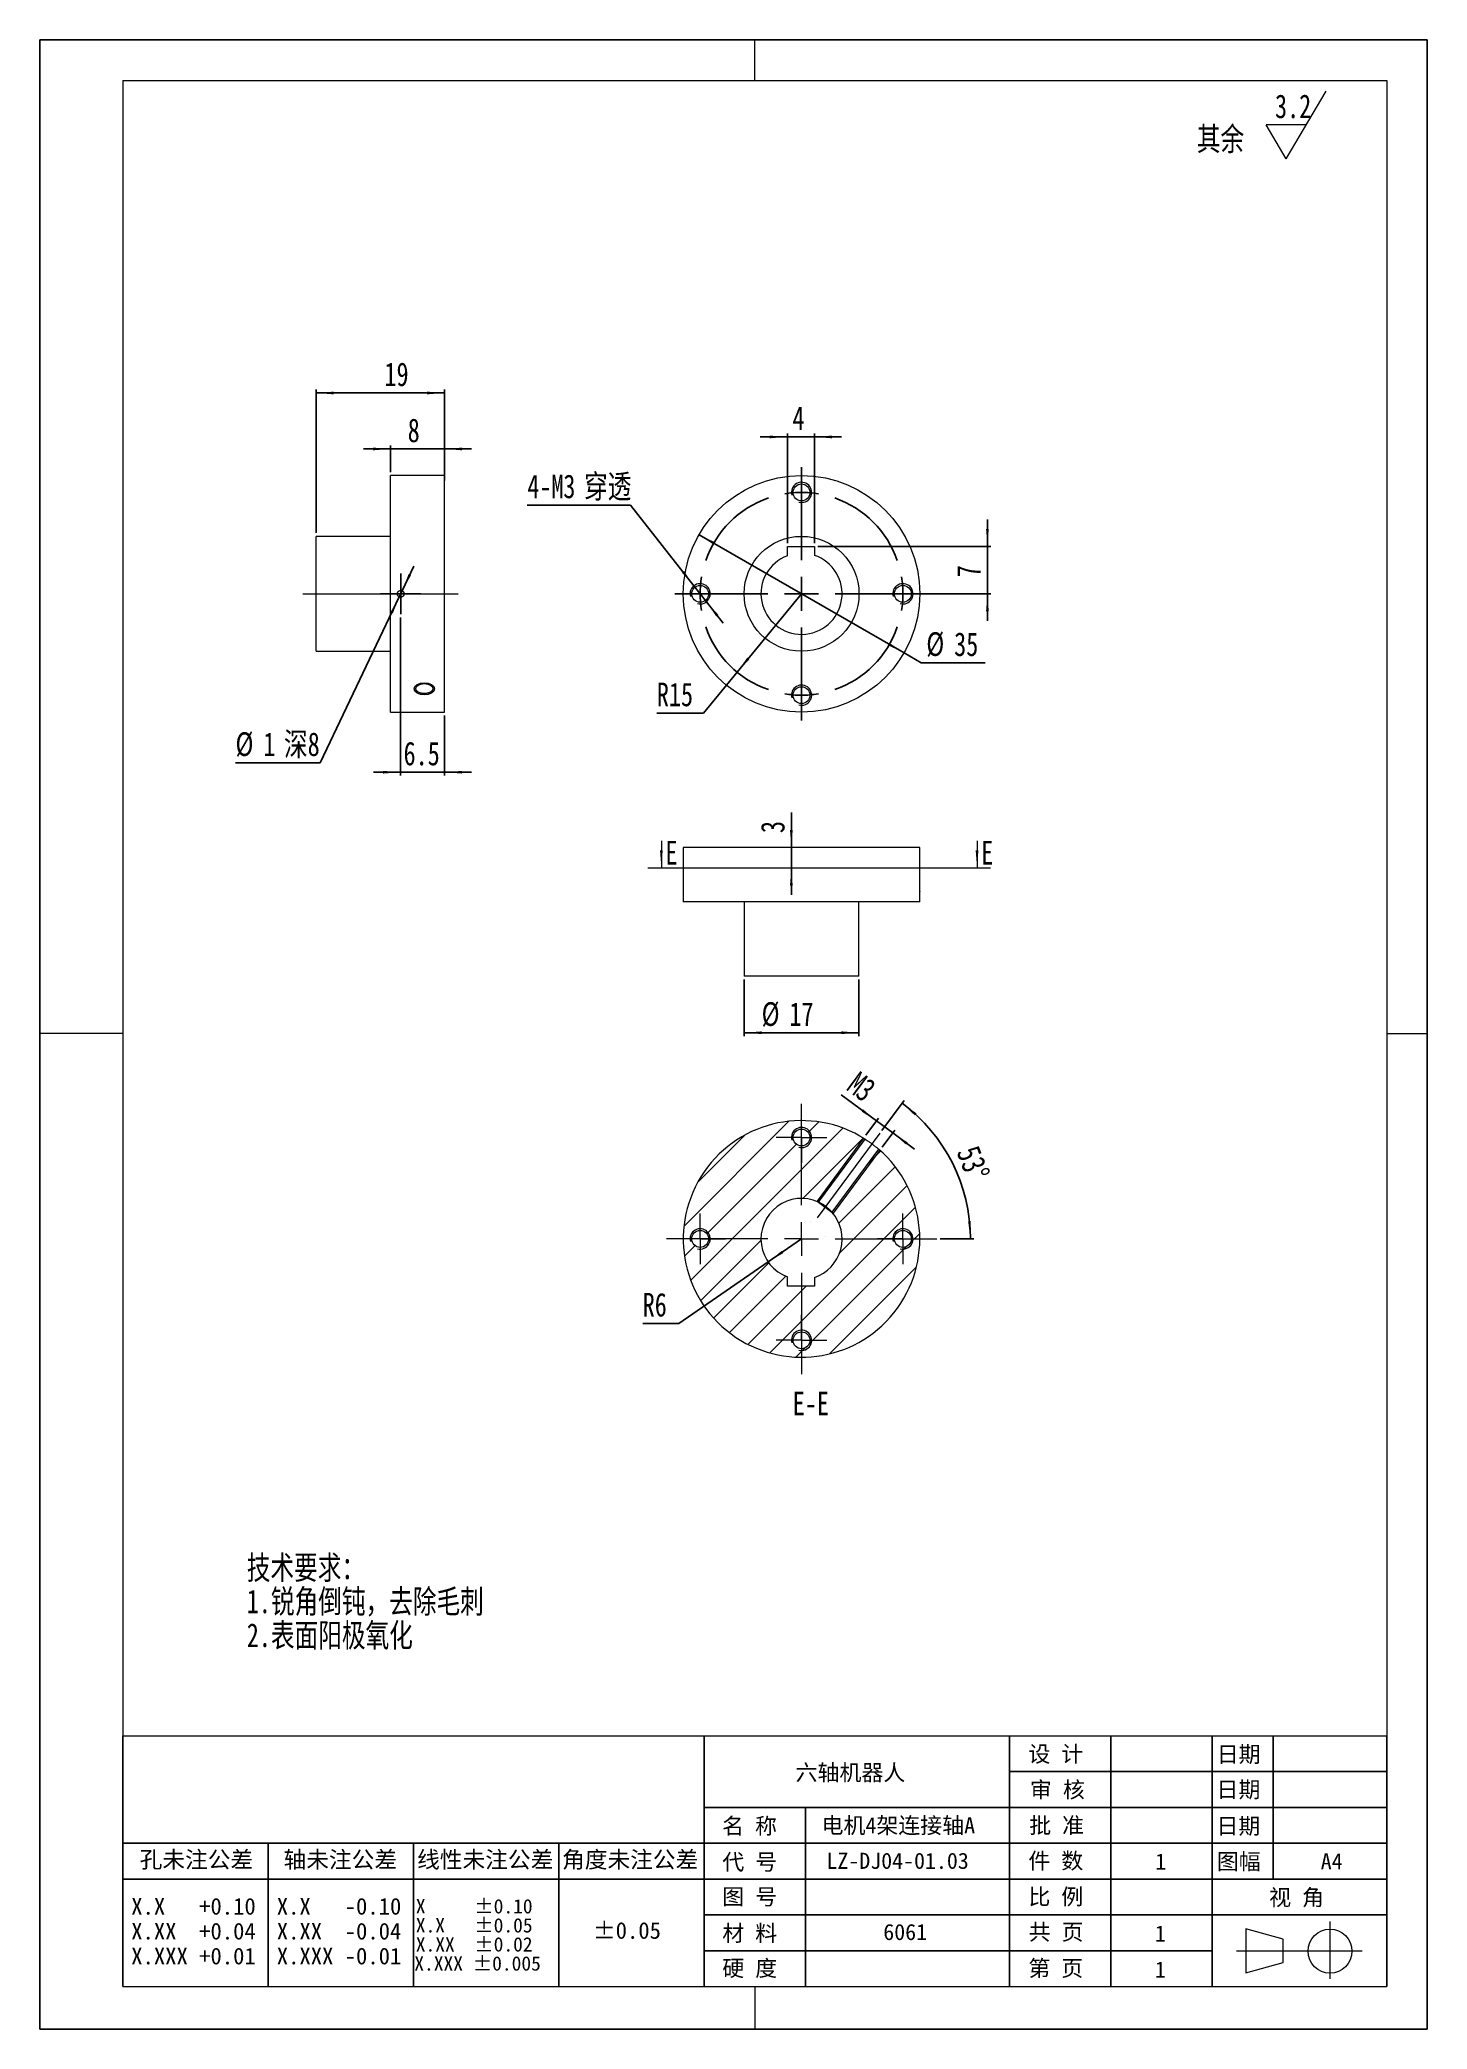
# Model space of a CAD drawing. Header units: millimetres. Extents: x 2 to 208, y 2 to 296.
import ezdxf

# ---------------------------------------------------------------- set-up
doc = ezdxf.new("R2010")
doc.units = ezdxf.units.MM
doc.linetypes.add('SLD-中心线', pattern=[34.29, 30.48, -1.27, 1.27, -1.27])
doc.linetypes.add('SLD-实线', pattern=[0])
for name, color, linetype in [('FORMAT', 7, 'SLD-实线'), ('图框', 7, 'SLD-实线'), ('标注层', 96, 'SLD-实线')]:
    doc.layers.add(name, color=color, linetype=linetype)
doc.layers.add('粗实线', color=7, linetype='SLD-实线', lineweight=15)
doc.styles.add('SLDTEXTSTYLE0', font='HYSWLONGFANGSONG.TTF', dxfattribs={"bigfont": 'bigfont'})
doc.styles.add('SLDTEXTSTYLE1', font='SIMSUN.TTC')
doc.styles.add('SLDTEXTSTYLE2', font='SIMSUN.TTC', dxfattribs={"bigfont": 'bigfont'})
doc.styles.add('SLDTEXTSTYLE3', font='HYSWLONGFANGSONG.TTF')
doc.dimstyles.new('SLDDIMSTYLE0', dxfattribs={"dimtxt": 3.5, "dimasz": 2.6, "dimexe": 0, "dimexo": 0.0625, "dimgap": 0.875, "dimtad": 0, "dimtih": 1, "dimtoh": 1, "dimdec": 3, "dimrnd": 1e-09, "dimzin": 12, "dimdsep": 46, "dimtxsty": 'SLDTEXTSTYLE3', "dimsah": 1, "dimcen": 0, "dimadec": 0, "dimazin": 3, "dimtfac": 1, "dimtdec": 3, "dimtmove": 0, "dimatfit": 3, "dimfxl": 0, "dimfrac": 2, "dimtolj": 1, "dimtzin": 12, "dimarcsym": 0})
doc.dimstyles.new('SLDDIMSTYLE1', dxfattribs={"dimtxt": 3.5, "dimasz": 2.6, "dimexe": 0, "dimexo": 0.0625, "dimgap": 0.875, "dimtad": 0, "dimtih": 1, "dimtoh": 1, "dimdec": 3, "dimrnd": 1e-09, "dimzin": 12, "dimdsep": 46, "dimtxsty": 'SLDTEXTSTYLE3', "dimsah": 1, "dimcen": 0, "dimadec": 0, "dimazin": 3, "dimtfac": 1, "dimtdec": 3, "dimtmove": 0, "dimatfit": 3, "dimfxl": 0, "dimfrac": 2, "dimtolj": 1, "dimtzin": 12, "dimarcsym": 0})
doc.dimstyles.new('SLDDIMSTYLE2', dxfattribs={"dimtxt": 3.5, "dimasz": 2.6, "dimexe": 0, "dimexo": 0.0625, "dimgap": 0.875, "dimtad": 1, "dimdec": 3, "dimrnd": 1e-09, "dimzin": 12, "dimdsep": 46, "dimtxsty": 'SLDTEXTSTYLE3', "dimsah": 1, "dimcen": 0.09, "dimadec": 0, "dimazin": 3, "dimtfac": 1, "dimtdec": 3, "dimtmove": 0, "dimatfit": 0, "dimfxl": 0, "dimfrac": 2, "dimtolj": 1, "dimtzin": 12, "dimarcsym": 0})
doc.dimstyles.new('SLDDIMSTYLE3', dxfattribs={"dimtxt": 3.5, "dimasz": 2.6, "dimexe": 0, "dimexo": 0.0625, "dimgap": 0.875, "dimtad": 0, "dimtih": 1, "dimtoh": 1, "dimdec": 3, "dimrnd": 1e-09, "dimzin": 12, "dimdsep": 46, "dimtxsty": 'SLDTEXTSTYLE3', "dimsah": 1, "dimcen": 0, "dimadec": 0, "dimazin": 3, "dimtfac": 1, "dimtdec": 3, "dimtofl": 0, "dimtmove": 0, "dimatfit": 3, "dimfxl": 0, "dimfrac": 2, "dimtolj": 1, "dimtzin": 12, "dimarcsym": 0})
doc.dimstyles.new('SLDDIMSTYLE4', dxfattribs={"dimtxt": 3.5, "dimasz": 2.6, "dimexe": 0, "dimexo": 0.0625, "dimgap": 0.875, "dimtad": 1, "dimdec": 3, "dimrnd": 1e-09, "dimzin": 12, "dimdsep": 46, "dimtxsty": 'SLDTEXTSTYLE3', "dimsah": 1, "dimcen": 0.09, "dimadec": 0, "dimazin": 3, "dimtfac": 1, "dimtdec": 3, "dimtofl": 0, "dimtmove": 0, "dimatfit": 3, "dimfxl": 0, "dimfrac": 2, "dimtolj": 1, "dimtzin": 12, "dimarcsym": 0})
doc.dimstyles.new('SLDDIMSTYLE5', dxfattribs={"dimtxt": 3.5, "dimasz": 2.6, "dimexe": 0, "dimexo": 0.0625, "dimgap": 0.875, "dimtad": 1, "dimdec": 4, "dimzin": 12, "dimdsep": 46, "dimtxsty": 'SLDTEXTSTYLE3', "dimsah": 1, "dimcen": 0.09, "dimadec": 0, "dimazin": 3, "dimtfac": 1, "dimtdec": 0, "dimtofl": 0, "dimtmove": 0, "dimatfit": 3, "dimfxl": 0, "dimfrac": 2, "dimtolj": 1, "dimtzin": 12, "dimarcsym": 0})

# ---------------------------------------------------------------- blocks, each defined once
blk = doc.blocks.new('SW_NOTE_0')
at = {"color": 0, "linetype": 'Continuous', "lineweight": 0, "char_height": 3.5, "attachment_point": 1, "style": 'SLDTEXTSTYLE0'}
for s, insert in [('\\M+18B5A术\\M+19776\\M+18B81\\M+18146', (0, 4.51)), ('1.锐\\M+18A70\\M+1937C钝\\M+18143\\M+18B8E\\M+18F9C\\M+196D1\\M+18E68', (0, -0.49)), ('2.\\M+1955C\\M+196CA阳极氧\\M+189BB', (0, -5.49))]:
    blk.add_mtext(s, dxfattribs=dict(at, insert=insert))
blk = doc.blocks.new('SW_NOTE_1')
at = {"layer": 'FORMAT', "color": 0, "char_height": 2.4625, "attachment_point": 2, "style": 'SLDTEXTSTYLE1'}
for s, insert in [('X.X   +0.10', (7.62, 2.87)), ('X.XX  +0.04', (7.62, -0.81)), ('X.XXX +0.01', (7.62, -4.49))]:
    blk.add_mtext(s, dxfattribs=dict(at, insert=insert))
blk = doc.blocks.new('SW_NOTE_2')
at = {"layer": 'FORMAT', "color": 0, "char_height": 2.4625, "attachment_point": 2, "style": 'SLDTEXTSTYLE1'}
for s, insert in [('X.X   -0.10', (7.62, 2.87)), ('X.XX  -0.04', (7.62, -0.81)), ('X.XXX -0.01', (7.62, -4.49))]:
    blk.add_mtext(s, dxfattribs=dict(at, insert=insert))
blk = doc.blocks.new('SW_NOTE_3')
at = {"layer": 'FORMAT', "color": 0, "char_height": 2.1167, "attachment_point": 2, "style": 'SLDTEXTSTYLE1'}
for s, insert in [('X     ±0.10', (7.18, 2.46)), ('X.X   ±0.05', (7.18, -0.36)), (' X.XXX ±0.005', (6.96, -6)), ('X.XX  ±0.02', (7.18, -3.18))]:
    blk.add_mtext(s, dxfattribs=dict(at, insert=insert))
blk = doc.blocks.new('SW_SFSYMBOL_0')
at = {"color": 0, "linetype": 'SLD-实线', "lineweight": 0}
for p, q in [((1.65, -5), (7.55, 5)), ((1.65, -5), (-1.3, 0)), ((4.6, 0), (-1.3, 0))]:
    blk.add_line(p, q, dxfattribs=at)
at = {"color": 0, "linetype": 'Continuous', "lineweight": 0, "insert": (0, 4.51), "char_height": 3.5, "attachment_point": 1, "style": 'SLDTEXTSTYLE3'}
blk.add_mtext('3.2', dxfattribs=at)
blk = doc.blocks.new('_D')
at = {"layer": '标注层'}
for p, q in [((100.06, 222.58), (130.38, 205.1)), ((130.38, 205.1), (132.93, 203.63)), ((132.93, 203.63), (142.4, 203.63))]:
    blk.add_line(p, q, dxfattribs=at)
for points in [[(100.06, 222.58), (102.21, 221.11), (102.41, 221.46)], [(130.38, 205.1), (128.23, 206.57), (128.03, 206.23)]]:
    blk.add_solid(points, dxfattribs=at)
at = {"layer": '标注层', "char_height": 3.5, "attachment_point": 1, "style": 'SLDTEXTSTYLE3'}
for s, insert in [('%%c', (133.68, 208.16, -9.4)), ('35', (137.8, 208.14, -9.4))]:
    blk.add_mtext(s, dxfattribs=dict(at, insert=insert))
blk = doc.blocks.new('_D_1')
at = {"layer": '标注层'}
for p, q in [((89.9, 226.98), (74.64, 226.98)), ((99.29, 215.02), (89.9, 226.98)), ((101.14, 212.66), (99.29, 215.02)), ((101.14, 212.66), (103.61, 209.52))]:
    blk.add_line(p, q, dxfattribs=at)
for points in [[(99.29, 215.02), (97.84, 217.19), (97.53, 216.95)], [(101.14, 212.66), (102.59, 210.49), (102.91, 210.74)]]:
    blk.add_solid(points, dxfattribs=at)
at = {"layer": '标注层', "char_height": 3.5, "attachment_point": 1}
for s, insert, style in [('4-M', (74.64, 231.49, -9.4), 'SLDTEXTSTYLE3'), ('3', (79.97, 231.49, -9.4), 'SLDTEXTSTYLE3'), ('\\M+190FA\\M+193A7', (83.03, 231.49, -9.4), 'SLDTEXTSTYLE0')]:
    blk.add_mtext(s, dxfattribs=dict(at, insert=insert, style=style))
blk = doc.blocks.new('_D_2')
at = {"layer": '标注层'}
for p, q in [((113.12, 237.05), (109.12, 237.05)), ((113.12, 221.34), (113.12, 237.55)), ((113.12, 237.05), (117.12, 237.05)), ((117.12, 221.34), (117.12, 237.55)), ((117.12, 237.05), (121.12, 237.05))]:
    blk.add_line(p, q, dxfattribs=at)
for points in [[(113.12, 237.05), (110.52, 237.25), (110.52, 236.85)], [(117.12, 237.05), (119.72, 236.85), (119.72, 237.25)]]:
    blk.add_solid(points, dxfattribs=at)
at = {"layer": '标注层', "insert": (113.87, 241.56, -9.4), "char_height": 3.5, "attachment_point": 1, "style": 'SLDTEXTSTYLE3'}
blk.add_mtext('4', dxfattribs=at)
blk = doc.blocks.new('_D_3')
at = {"layer": '标注层'}
for p, q in [((142.72, 220.84), (142.72, 224.84)), ((117.62, 220.84), (143.22, 220.84)), ((142.72, 220.84), (142.72, 213.84)), ((133.22, 213.84), (143.22, 213.84)), ((142.72, 213.84), (142.72, 209.84))]:
    blk.add_line(p, q, dxfattribs=at)
for points in [[(142.72, 220.84), (142.92, 223.44), (142.52, 223.44)], [(142.72, 213.84), (142.52, 211.24), (142.92, 211.24)]]:
    blk.add_solid(points, dxfattribs=at)
at = {"layer": '标注层', "insert": (138.21, 216.29, -9.4), "char_height": 3.5, "attachment_point": 1, "rotation": 90, "style": 'SLDTEXTSTYLE3'}
blk.add_mtext('7', dxfattribs=at)
blk = doc.blocks.new('_D_4')
at = {"layer": '标注层'}
for p, q in [((115.22, 213.84), (105.68, 202.26)), ((105.68, 202.26), (100.69, 196.2)), ((100.69, 196.2), (93.81, 196.2))]:
    blk.add_line(p, q, dxfattribs=at)
blk.add_solid([(105.68, 202.26), (107.49, 204.14), (107.18, 204.4)], dxfattribs=at)
at = {"layer": '标注层', "insert": (93.81, 200.71, -9.4), "char_height": 3.5, "attachment_point": 1, "style": 'SLDTEXTSTYLE3'}
blk.add_mtext('R15', dxfattribs=at)
blk = doc.blocks.new('SW_CENTERMARKSYMBOL_0')
at = {"layer": '标注层', "color": 0}
for p, q in [((0, 32.5), (0, 33.75)), ((0, 20), (0, 32.5)), ((0, 30), (0, 32.5)), ((0, 30), (0, 27.5)), ((0, 27.5), (0, 26.25)), ((-17.5, 15), (-18.75, 15)), ((-5, 15), (-17.5, 15)), ((-15, 15), (-17.5, 15)), ((-15, 15), (-12.5, 15)), ((-12.5, 15), (-11.25, 15)), ((0, 15), (-2.5, 15)), ((0, 15), (0, 17.5)), ((0, 15), (0, 12.5)), ((0, 15), (2.5, 15)), ((5, 15), (17.5, 15)), ((12.5, 15), (11.25, 15)), ((15, 15), (12.5, 15)), ((15, 15), (17.5, 15)), ((17.5, 15), (18.75, 15)), ((0, 10), (0, -2.5)), ((0, 2.5), (0, 3.75)), ((0, 0), (0, 2.5)), ((0, 0), (0, -2.5)), ((0, -2.5), (0, -3.75))]:
    blk.add_line(p, q, dxfattribs=at)
for start, end in [(90, 99.5493), (80.4507, 90), (109.0986, 160.9014), (19.0986, 70.9014), (170.4507, 180), (180, 189.5493), (0, 9.5493), (350.4507, 0), (199.0986, 250.9014), (289.0986, 340.9014), (260.4507, 270), (270, 279.5493)]:
    blk.add_arc((0, 15), 15, start, end, dxfattribs=at)
blk = doc.blocks.new('_D_5')
at = {"layer": '标注层'}
for p, q in [((113.71, 176.29), (113.71, 181.51)), ((113.71, 173.29), (113.71, 176.29)), ((113.71, 173.29), (113.71, 169.29))]:
    blk.add_line(p, q, dxfattribs=at)
for points in [[(113.71, 176.29), (113.91, 178.89), (113.51, 178.89)], [(113.71, 173.29), (113.51, 170.69), (113.91, 170.69)]]:
    blk.add_solid(points, dxfattribs=at)
at = {"layer": '标注层', "insert": (109.2, 178.45, 0.1), "char_height": 3.5, "attachment_point": 1, "rotation": 90, "style": 'SLDTEXTSTYLE3'}
blk.add_mtext('3', dxfattribs=at)
blk = doc.blocks.new('_D_6')
at = {"layer": '标注层'}
for p, q in [((106.72, 156.79), (106.72, 148.41)), ((123.72, 156.79), (123.72, 148.41)), ((123.72, 148.91), (106.72, 148.91))]:
    blk.add_line(p, q, dxfattribs=at)
for points in [[(106.72, 148.91), (109.32, 148.71), (109.32, 149.11)], [(123.72, 148.91), (121.12, 149.11), (121.12, 148.71)]]:
    blk.add_solid(points, dxfattribs=at)
at = {"layer": '标注层', "char_height": 3.5, "attachment_point": 1, "style": 'SLDTEXTSTYLE3'}
for s, insert in [('%%c', (109.31, 153.43, 0.1)), ('17', (113.42, 153.42, 0.1))]:
    blk.add_mtext(s, dxfattribs=dict(at, insert=insert))
blk = doc.blocks.new('_D_7')
at = {"layer": '标注层'}
for p, q in [((55.9, 210.34), (55.9, 186.95)), ((62.4, 195.84), (62.4, 186.95)), ((55.9, 187.45), (51.9, 187.45)), ((55.9, 187.45), (62.4, 187.45)), ((62.4, 187.45), (66.4, 187.45))]:
    blk.add_line(p, q, dxfattribs=at)
for points in [[(55.9, 187.45), (53.3, 187.65), (53.3, 187.25)], [(62.4, 187.45), (65, 187.25), (65, 187.65)]]:
    blk.add_solid(points, dxfattribs=at)
at = {"layer": '标注层', "insert": (56.33, 191.97, 0.1), "char_height": 3.5, "attachment_point": 1, "style": 'SLDTEXTSTYLE3'}
blk.add_mtext('6.5', dxfattribs=at)
blk = doc.blocks.new('_D_8')
at = {"layer": '标注层'}
for p, q in [((43.4, 222.84), (43.4, 244.05)), ((43.4, 243.55), (62.4, 243.55)), ((62.4, 231.84), (62.4, 244.05))]:
    blk.add_line(p, q, dxfattribs=at)
for points in [[(43.4, 243.55), (46, 243.35), (46, 243.75)], [(62.4, 243.55), (59.8, 243.75), (59.8, 243.35)]]:
    blk.add_solid(points, dxfattribs=at)
at = {"layer": '标注层', "insert": (53.5, 248.07, 0.1), "char_height": 3.5, "attachment_point": 1, "style": 'SLDTEXTSTYLE3'}
blk.add_mtext('19', dxfattribs=at)
blk = doc.blocks.new('_D_9')
at = {"layer": '标注层'}
for p, q in [((56.12, 214.29), (57.84, 217.91)), ((55.69, 213.39), (43.99, 188.84)), ((56.12, 214.29), (55.69, 213.39)), ((43.99, 188.84), (31.46, 188.84))]:
    blk.add_line(p, q, dxfattribs=at)
for points in [[(56.12, 214.29), (57.42, 216.56), (57.06, 216.73)], [(55.69, 213.39), (54.39, 211.13), (54.75, 210.96)]]:
    blk.add_solid(points, dxfattribs=at)
at = {"layer": '标注层', "char_height": 3.5, "attachment_point": 1}
for s, insert, style in [('%%c', (31.46, 193.36, 0.1), 'SLDTEXTSTYLE3'), ('1', (35.57, 193.35, 0.1), 'SLDTEXTSTYLE3'), ('\\M+1905B8', (38.64, 193.35, 0.1), 'SLDTEXTSTYLE0')]:
    blk.add_mtext(s, dxfattribs=dict(at, insert=insert, style=style))
blk = doc.blocks.new('_D_10')
at = {"layer": '标注层'}
for p, q in [((54.4, 231.84), (54.4, 235.77)), ((62.4, 230.59), (62.4, 235.77)), ((54.4, 235.27), (50.4, 235.27)), ((54.4, 235.27), (62.4, 235.27)), ((62.4, 235.27), (66.4, 235.27))]:
    blk.add_line(p, q, dxfattribs=at)
for points in [[(54.4, 235.27), (51.8, 235.47), (51.8, 235.07)], [(62.4, 235.27), (65, 235.07), (65, 235.47)]]:
    blk.add_solid(points, dxfattribs=at)
at = {"layer": '标注层', "insert": (56.94, 239.78, 0.1), "char_height": 3.5, "attachment_point": 1, "style": 'SLDTEXTSTYLE3'}
blk.add_mtext('8', dxfattribs=at)
blk = doc.blocks.new('SW_CENTERMARKSYMBOL_1')
at = {"layer": '标注层', "color": 0}
for p, q in [((0, 2.5), (0, 3)), ((-2.5, 0), (-3, 0)), ((0, 0), (-2.5, 0)), ((0, 0), (0, 2.5)), ((0, 0), (0, -2.5)), ((0, 0), (2.5, 0)), ((2.5, 0), (3, 0)), ((0, -2.5), (0, -3))]:
    blk.add_line(p, q, dxfattribs=at)
blk = doc.blocks.new('_D_11')
at = {"layer": '标注层'}
for p, q in [((127.11, 134.43), (130.41, 138.88)), ((135.72, 118.41), (140.71, 118.41))]:
    blk.add_line(p, q, dxfattribs=at)
blk.add_arc((115.22, 118.41), 24.99, 0, 53.4234, dxfattribs=at)
for points in [[(130.11, 138.48), (131.99, 136.67), (132.24, 136.98)], [(140.21, 118.41), (140.27, 121.02), (139.87, 121)]]:
    blk.add_solid(points, dxfattribs=at)
at = {"layer": '标注层', "insert": (141.4, 132.53, 11.06), "char_height": 3.5, "attachment_point": 1, "rotation": 290.9432, "style": 'SLDTEXTSTYLE3'}
blk.add_mtext('53°', dxfattribs=at)
blk = doc.blocks.new('_D_12')
at = {"layer": '标注层'}
for p, q in [((126.3, 135.87), (121.09, 139.74)), ((124.74, 133.76), (126.6, 136.27)), ((128.71, 134.08), (126.3, 135.87)), ((127.15, 131.97), (129.01, 134.48)), ((128.71, 134.08), (131.92, 131.69))]:
    blk.add_line(p, q, dxfattribs=at)
for points in [[(126.3, 135.87), (124.33, 137.58), (124.1, 137.25)], [(128.71, 134.08), (130.68, 132.37), (130.92, 132.69)]]:
    blk.add_solid(points, dxfattribs=at)
at = {"layer": '标注层', "char_height": 3.5, "attachment_point": 1, "rotation": 323.4234, "style": 'SLDTEXTSTYLE3'}
for s, insert in [('M', (123.77, 143.36, 11.06)), ('3', (125.09, 142.39, 11.06))]:
    blk.add_mtext(s, dxfattribs=dict(at, insert=insert))
blk = doc.blocks.new('_D_13')
at = {"layer": '标注层'}
for p, q in [((115.22, 118.41), (110.27, 115.01)), ((110.27, 115.01), (97.05, 105.92)), ((97.05, 105.92), (91.71, 105.92))]:
    blk.add_line(p, q, dxfattribs=at)
blk.add_solid([(110.27, 115.01), (112.53, 116.32), (112.3, 116.65)], dxfattribs=at)
at = {"layer": '标注层', "insert": (91.71, 110.43, 11.06), "char_height": 3.5, "attachment_point": 1, "style": 'SLDTEXTSTYLE3'}
blk.add_mtext('R6', dxfattribs=at)
blk = doc.blocks.new('SW_CENTERMARKSYMBOL_2')
at = {"color": 0, "linetype": 'SLD-实线', "lineweight": 0}
for p, q in [((0, 5), (0, 20)), ((-5, 0), (-20, 0)), ((0, 0), (-2.5, 0)), ((0, 0), (0, 2.5)), ((0, 0), (0, -2.5)), ((0, 0), (2.5, 0)), ((5, 0), (20, 0)), ((0, -5), (0, -20))]:
    blk.add_line(p, q, dxfattribs=at)
blk = doc.blocks.new('SW_CENTERMARKSYMBOL_3')
at = {"color": 0, "linetype": 'SLD-实线', "lineweight": 0}
for p, q in [((0, 2.5), (0, 3.75)), ((-2.5, 0), (-3.75, 0)), ((0, 0), (-2.5, 0)), ((0, 0), (0, 2.5)), ((0, 0), (0, -2.5)), ((0, 0), (2.5, 0)), ((2.5, 0), (3.75, 0)), ((0, -2.5), (0, -3.75))]:
    blk.add_line(p, q, dxfattribs=at)
blk = doc.blocks.new('SW_CENTERMARKSYMBOL_4')
at = {"color": 0, "linetype": 'SLD-实线', "lineweight": 0}
for p, q in [((0, 2.5), (0, 3.75)), ((-2.5, 0), (-3.75, 0)), ((0, 0), (-2.5, 0)), ((0, 0), (0, 2.5)), ((0, 0), (0, -2.5)), ((0, 0), (2.5, 0)), ((2.5, 0), (3.75, 0)), ((0, -2.5), (0, -3.75))]:
    blk.add_line(p, q, dxfattribs=at)
blk = doc.blocks.new('SW_CENTERMARKSYMBOL_5')
at = {"color": 0, "linetype": 'SLD-实线', "lineweight": 0}
for p, q in [((0, 2.5), (0, 3.75)), ((-2.5, 0), (-3.75, 0)), ((0, 0), (-2.5, 0)), ((0, 0), (0, 2.5)), ((0, 0), (0, -2.5)), ((0, 0), (2.5, 0)), ((2.5, 0), (3.75, 0)), ((0, -2.5), (0, -3.75))]:
    blk.add_line(p, q, dxfattribs=at)
blk = doc.blocks.new('SW_CENTERMARKSYMBOL_6')
at = {"color": 0, "linetype": 'SLD-实线', "lineweight": 0}
for p, q in [((0, 2.5), (0, 3.75)), ((-2.5, 0), (-3.75, 0)), ((0, 0), (-2.5, 0)), ((0, 0), (0, 2.5)), ((0, 0), (0, -2.5)), ((0, 0), (2.5, 0)), ((2.5, 0), (3.75, 0)), ((0, -2.5), (0, -3.75))]:
    blk.add_line(p, q, dxfattribs=at)

msp = doc.modelspace()

# ---------------------------------------------------------------- hatches: boundary and pattern name
at = {"linetype": 'SLD-实线', "lineweight": 0}
h = msp.add_hatch(dxfattribs=at)
h.set_pattern_fill('ANSI31', style=0)
edge = h.paths.add_edge_path(flags=0)
edge.add_arc((115.21732, 118.40917), 6, -71.5195589, 41.3986735, ccw=False)
edge.add_line((117.11921, 112.71858), (117.11921, 111.40917))
edge.add_line((117.11921, 111.40917), (113.11921, 111.40917))
edge.add_line((113.11921, 111.40917), (113.11921, 112.78797))
edge.add_arc((115.21732, 118.40917), 6, 65.4480718, 249.5319043, ccw=False)
edge.add_line((117.71043, 123.86668), (124.61506, 133.17171))
edge.add_arc((115.21732, 118.40917), 17.5, 57.5194164, 409.3273289)
edge.add_line((126.62271, 131.68197), (119.71808, 122.37694))
edge = h.paths.add_edge_path(flags=0)
edge.add_arc((115.21732, 133.40917), 1.25, 0, 360)
edge = h.paths.add_edge_path(flags=0)
edge.add_arc((115.21732, 103.40917), 1.25, 0, 360)
edge = h.paths.add_edge_path(flags=0)
edge.add_arc((130.21732, 118.40917), 1.25, 0, 360)
edge = h.paths.add_edge_path(flags=0)
edge.add_arc((100.21732, 118.40917), 1.25, 0, 360)

# ---------------------------------------------------------------- linework, layer by layer
at = {"color": 7, "linetype": 'SLD-实线', "lineweight": 15}
for p, q in [((62.40414, 231.34342), (54.40414, 231.34342)), ((54.40414, 196.34342), (54.40414, 231.34342)), ((62.40414, 196.34342), (62.40414, 231.34342)), ((54.40414, 222.34342), (43.40414, 222.34342)), ((43.40414, 205.34341), (43.40414, 222.34342)), ((113.11921, 219.46462), (113.11921, 220.84342)), ((113.11921, 220.84342), (117.11921, 220.84342)), ((117.11921, 220.84342), (117.11921, 219.53401)), ((132.71732, 214.34342), (132.71018, 214.34342)), ((132.71018, 213.34342), (132.71732, 213.34342)), ((43.40414, 205.34341), (54.40414, 205.34341)), ((54.40414, 196.34342), (62.40414, 196.34342)), ((97.71732, 176.29072), (97.71732, 168.29072)), ((132.71732, 176.29072), (97.71732, 176.29072)), ((132.71732, 170.28912), (132.71732, 176.29072)), ((132.71732, 168.29072), (97.71732, 168.29072)), ((106.71732, 168.29072), (106.71732, 157.29072)), ((123.71732, 157.29072), (123.71732, 168.29072)), ((132.71024, 169.8172), (132.71021, 169.76959)), ((132.71732, 168.29072), (132.71732, 169.29113)), ((123.71732, 157.29072), (106.71732, 157.29072)), ((117.71043, 123.86668), (124.61506, 133.17171)), ((126.62271, 131.68197), (119.71808, 122.37694)), ((132.71732, 118.90917), (132.71018, 118.90917)), ((132.71018, 117.90917), (132.71732, 117.90917)), ((113.11921, 111.40917), (113.11921, 112.78797)), ((117.11921, 112.71858), (117.11921, 111.40917)), ((117.11921, 111.40917), (113.11921, 111.40917))]:
    msp.add_line(p, q, dxfattribs=at)
at = {"color": 7, "linetype": 'SLD-实线', "lineweight": 0}
for p, q in [((94.47487, 177.29072), (94.47487, 173.29072)), ((141.18597, 177.29072), (141.18597, 173.29072)), ((92.47487, 173.29072), (143.18597, 173.29072)), ((124.40256, 133.30486), (117.50966, 124.01566)), ((126.81174, 131.51717), (119.91884, 122.22797)), ((117.50966, 124.01566), (119.91884, 122.22797))]:
    msp.add_line(p, q, dxfattribs=at)
at = {"color": 7, "linetype": 'SLD-中心线', "lineweight": 0}
for p, q in [((126.81068, 134.03296), (117.52246, 121.51569)), ((193.4139, 17.45643), (193.4139, 8.97129)), ((179.5871, 13.1), (187.83671, 13.1)), ((187.83671, 13.1), (198.16938, 13.1))]:
    msp.add_line(p, q, dxfattribs=at)
at = {"color": 7, "linetype": 'SLD-实线', "lineweight": 0, "flags": 128}
msp.add_lwpolyline([(60.90414, 199.78985), (60.78996, 199.44779), (60.4648, 199.15781), (59.97817, 198.96405), (59.40414, 198.89601), (58.83012, 198.96405), (58.34348, 199.15781), (58.01832, 199.44779), (57.90414, 199.78985), (58.01832, 200.13191), (58.34348, 200.4219), (58.83012, 200.61566), (59.40414, 200.6837), (59.97817, 200.61566), (60.4648, 200.4219), (60.78996, 200.13191), (60.90414, 199.78985)], dxfattribs=at)
at = {"color": 7, "linetype": 'SLD-实线', "lineweight": 15}
for centre, radius in [((115.21732, 213.84342), 17.5), ((115.21732, 228.84342), 1.25), ((115.21732, 213.84342), 8.5), ((100.21732, 213.84342), 1.25), ((130.21732, 213.84342), 1.25), ((115.21732, 198.84342), 1.25), ((115.21732, 133.40917), 1.25), ((100.21732, 118.40917), 1.25), ((130.21732, 118.40917), 1.25), ((115.21732, 103.40917), 1.25)]:
    msp.add_circle(centre, radius, dxfattribs=at)
at = {"color": 7, "linetype": 'SLD-实线', "lineweight": 0}
for centre in [(115.21732, 228.84342), (100.21732, 213.84342), (130.21732, 213.84342), (115.21732, 198.84342), (115.21732, 133.40917), (100.21732, 118.40917), (130.21732, 118.40917), (115.21732, 103.40917)]:
    msp.add_arc(centre, 1.5, 255, 195, dxfattribs=at)
at = {"color": 7, "linetype": 'SLD-实线', "lineweight": 15}
for centre, radius, start, end in [((115.21732, 213.84342), 6, 110.4680957, 71.5195589), ((115.21732, 118.40917), 17.5, 57.5194164, 49.3273289), ((115.21732, 118.40917), 6, 65.4480718, 249.5319043), ((115.21732, 118.40917), 6, 288.4804411, 41.3986735)]:
    msp.add_arc(centre, radius, start, end, dxfattribs=at)
for points, knots in [([(55.772, 214.34342), (56.03628, 214.34342), (56.16548, 214.2892), (56.34997, 214.10468), (56.40407, 213.97412), (56.40421, 213.71324), (56.35117, 213.58343), (56.16458, 213.39665), (56.03484, 213.34346), (55.7738, 213.34337), (55.64322, 213.39741), (55.45864, 213.58163), (55.40427, 213.71101), (55.40401, 213.9748), (55.45806, 214.1043), (55.64255, 214.28908), (55.772, 214.34342), (56.03628, 214.34342)], [-0.125, -0.125, 0, 0, 0.125, 0.125, 0.25, 0.25, 0.375, 0.375, 0.5, 0.5, 0.625, 0.625, 0.75, 0.75, 0.875, 0.875, 1, 1, 1.125, 1.125]), ([(59.23892, 200.57062), (59.56936, 200.57062), (59.73148, 200.54929), (60.03421, 200.46784), (60.17284, 200.40782), (60.40338, 200.26106), (60.4965, 200.17329), (60.6212, 199.98744), (60.65405, 199.88745), (60.65423, 199.69306), (60.62187, 199.59733), (60.49668, 199.42357), (60.40507, 199.34615), (60.17181, 199.21649), (60.03428, 199.16647), (59.80715, 199.11536), (59.72923, 199.10258), (59.56904, 199.08531), (59.48618, 199.0809), (59.24142, 199.08085), (59.07693, 199.09839), (58.77599, 199.16594), (58.63647, 199.21669), (58.40576, 199.34454), (58.31271, 199.42249), (58.18704, 199.59601), (58.1543, 199.6908), (58.15398, 199.88744), (58.18633, 199.98607), (58.28032, 200.12652), (58.31867, 200.1713), (58.40921, 200.25658), (58.46194, 200.29732), (58.6348, 200.40751), (58.77409, 200.46775), (59.07478, 200.54885), (59.23892, 200.57062), (59.56936, 200.57062)], [-0.0625, -0.0625, 0, 0, 0.0625, 0.0625, 0.125, 0.125, 0.1875, 0.1875, 0.25, 0.25, 0.3125, 0.3125, 0.375, 0.375, 0.4375, 0.4375, 0.46875, 0.46875, 0.5, 0.5, 0.5625, 0.5625, 0.625, 0.625, 0.6875, 0.6875, 0.75, 0.75, 0.8125, 0.8125, 0.84375, 0.84375, 0.875, 0.875, 0.9375, 0.9375, 1, 1, 1.0625, 1.0625]), ([(132.71018, 169.79072), (132.71021, 169.81842), (132.71029, 169.87463), (132.71091, 169.95621), (132.71181, 170.03382), (132.71294, 170.10385), (132.71416, 170.16562), (132.71533, 170.21618), (132.71634, 170.25534), (132.71701, 170.28), (132.71734, 170.29137), (132.71729, 170.28957), (132.71727, 170.28912)], [0, 0, 0, 0, 0.105818524, 0.214707161, 0.32052555, 0.429411082, 0.53525663, 0.644170347, 0.7500326, 0.858966374, 0.96479895, 1, 1, 1, 1]), ([(132.71731, 169.29113), (132.71731, 169.29099), (132.71738, 169.28865), (132.71713, 169.29729), (132.71656, 169.31781), (132.71562, 169.35362), (132.71449, 169.40103), (132.71326, 169.46009), (132.7121, 169.52795), (132.71112, 169.60393), (132.71052, 169.67475), (132.71023, 169.73776), (132.71019, 169.773), (132.71018, 169.79072)], [0, 0, 0, 0, 0.006475384, 0.112275292, 0.221143374, 0.326944353, 0.435811724, 0.541649906, 0.650556361, 0.756409826, 0.865334544, 0.932289914, 1, 1, 1, 1]), ([(124.61506, 133.17171), (124.61506, 133.17171), (124.64282, 133.15414), (124.74773, 133.08655), (124.82594, 133.03578), (125.01784, 132.90791), (125.13266, 132.82995), (125.38042, 132.65643), (125.51221, 132.56164), (125.77722, 132.36503), (125.90611, 132.2664), (126.08494, 132.12598), (126.14115, 132.08121), (126.24702, 131.99594), (126.29695, 131.95521), (126.43074, 131.84504), (126.50209, 131.78482), (126.5975, 131.70374), (126.62271, 131.68197), (126.62271, 131.68197)], [0, 0, 0, 0, 0.125, 0.125, 0.25, 0.25, 0.375, 0.375, 0.5, 0.5, 0.625, 0.625, 0.6875, 0.6875, 0.75, 0.75, 0.875, 0.875, 1, 1, 1, 1]), ([(119.71808, 122.37694), (119.71808, 122.37694), (119.69606, 122.40229), (119.60983, 122.49696), (119.54552, 122.56613), (119.38122, 122.73068), (119.27968, 122.82731), (119.05258, 123.02584), (118.92444, 123.12977), (118.72743, 123.27599), (118.65967, 123.32412), (118.52687, 123.4145), (118.46135, 123.45715), (118.26784, 123.57807), (118.14732, 123.64643), (117.94022, 123.75703), (117.85627, 123.79806), (117.741, 123.85299), (117.71043, 123.86668), (117.71043, 123.86668)], [0, 0, 0, 0, 0.125, 0.125, 0.25, 0.25, 0.375, 0.375, 0.5, 0.5, 0.5625, 0.5625, 0.625, 0.625, 0.75, 0.75, 0.875, 0.875, 1, 1, 1, 1])]:
    msp.add_open_spline(points, degree=3, knots=knots, dxfattribs=at)
at = {"color": 7, "linetype": 'SLD-实线', "lineweight": 0}
for points in [[(94.47487, 173.29072), (94.67487, 175.89072), (94.27487, 175.89072)], [(141.18597, 173.29072), (141.38597, 175.89072), (140.98597, 175.89072)]]:
    msp.add_solid(points, dxfattribs=at)
at = {"layer": 'FORMAT'}
for p, q in [((14.8, 44.9), (14.8, 7.8)), ((100.8, 44.9), (100.8, 7.8)), ((146, 44.9), (146, 7.8)), ((161, 44.9), (161, 7.8)), ((176, 44.9), (176, 7.8)), ((185, 44.9), (185, 23.7)), ((201.8, 44.9), (201.8, 7.8)), ((201.8, 39.6), (146, 39.6)), ((201.8, 34.3), (100.8, 34.3)), ((115.8, 34.3), (115.8, 7.8)), ((14.8, 29), (201.8, 29)), ((36.3, 29), (36.3, 7.8)), ((57.8, 29), (57.8, 7.8)), ((79.3, 29), (79.3, 7.8)), ((14.8, 23.7), (201.8, 23.7)), ((100.8, 18.4), (201.8, 18.4)), ((176, 13.1), (100.8, 13.1))]:
    msp.add_line(p, q, dxfattribs=at)
at = {"layer": '图框'}
for p, q in [((2.5, 295.8), (207.8, 295.8)), ((2.5, 295.8), (2.5, 1.5)), ((207.8, 295.8), (207.8, 1.5)), ((2.5, 1.5), (207.8, 1.5))]:
    msp.add_line(p, q, dxfattribs=at)
at = {"layer": '标注层', "linetype": 'SLD-中心线', "lineweight": 0}
msp.add_line((41.40414, 213.84342), (64.40414, 213.84342), dxfattribs=at)
at = {"layer": '粗实线'}
for p, q in [((108.3, 289.8), (108.3, 295.8)), ((14.8, 289.8), (201.8, 289.8)), ((14.8, 289.8), (14.8, 7.8)), ((201.8, 289.8), (201.8, 7.8)), ((14.8, 148.8), (2.5, 148.8)), ((201.8, 148.8), (207.8, 148.8)), ((14.8, 44.9), (201.8, 44.9)), ((180.9814, 16.35), (180.9814, 9.85)), ((186.5005, 14.83951), (180.9814, 16.35)), ((186.5005, 11.36049), (186.5005, 14.83951)), ((180.9814, 9.85), (186.5005, 11.36049)), ((14.8, 7.8), (201.8, 7.8)), ((14.8, 7.8), (201.8, 7.8)), ((108.3, 7.8), (108.3, 1.5))]:
    msp.add_line(p, q, dxfattribs=at)
msp.add_circle((193.4139, 13.04527), 3.25, dxfattribs=at)

# ---------------------------------------------------------------- block references
at = {"color": 7, "linetype": 'Continuous', "lineweight": 0}
for name, p in [('SW_SFSYMBOL_0', (185.27697, 283.20517)), ('SW_CENTERMARKSYMBOL_2', (115.21732, 118.40917)), ('SW_CENTERMARKSYMBOL_4', (115.21732, 133.40917)), ('SW_CENTERMARKSYMBOL_3', (100.21732, 118.40917)), ('SW_CENTERMARKSYMBOL_5', (130.21732, 118.40917)), ('SW_CENTERMARKSYMBOL_6', (115.21732, 103.40917)), ('SW_NOTE_0', (33.13195, 67.03302))]:
    msp.add_blockref(name, p, dxfattribs=at)
at = {"layer": 'FORMAT'}
for name, p in [('SW_NOTE_1', (17.62425, 18.04631)), ('SW_NOTE_2', (39.16283, 18.04631)), ('SW_NOTE_3', (59.60123, 18.28821))]:
    msp.add_blockref(name, p, dxfattribs=at)
at = {"layer": '标注层'}
for name, p in [('SW_CENTERMARKSYMBOL_0', (115.21732, 198.84342)), ('SW_CENTERMARKSYMBOL_1', (55.90414, 213.84342))]:
    msp.add_blockref(name, p, dxfattribs=at)

# ---------------------------------------------------------------- texts
at = {"color": 7, "linetype": 'Continuous', "lineweight": 0}
for s, insert, char_height, attachment_point, style in [('\\M+191B4\\M+1975D', (173.71447, 282.90212), 3.5, 1, 'SLDTEXTSTYLE0'), ('E-E', (116.59423, 95.81536), 3.5, 2, 'SLDTEXTSTYLE3'), ('\\M+1985A轴\\M+18AF7\\M+18AED\\M+1906C', (122.44756, 40.66513), 2.38125, 2, 'SLDTEXTSTYLE2'), ('电\\M+18AF74\\M+189CB连\\M+190DA轴A', (129.53622, 32.84752), 2.38125, 2, 'SLDTEXTSTYLE2'), ('LZ-DJ04-01.03', (129.437, 27.60583), 2.38125, 2, 'SLDTEXTSTYLE1'), ('1', (168.37008, 27.49944), 2.38125, 2, 'SLDTEXTSTYLE1'), ('6061', (130.55321, 17.07183), 2.38125, 2, 'SLDTEXTSTYLE1')]:
    msp.add_mtext(s, dxfattribs=dict(at, insert=insert, char_height=char_height, attachment_point=attachment_point, style=style))
at = {"color": 7, "linetype": 'Continuous', "char_height": 3.5, "attachment_point": 1, "style": 'SLDTEXTSTYLE3'}
for insert in [(95.08967, 177.29072), (141.80076, 177.29072)]:
    msp.add_mtext('E', dxfattribs=dict(at, insert=insert))
at = {"layer": 'FORMAT', "attachment_point": 2}
for s, insert, char_height, style in [('设 计', (152.8441, 43.4064), 2.38125, 'SLDTEXTSTYLE2'), ('\\M+193FA\\M+18AFA', (179.89561, 43.35938), 2.38125, 'SLDTEXTSTYLE2'), ('审 \\M+18A6A', (153.08109, 38.12446), 2.38125, 'SLDTEXTSTYLE2'), ('\\M+193FA\\M+18AFA', (179.86819, 38.14323), 2.38125, 'SLDTEXTSTYLE2'), ('\\M+196BC \\M+18FCC', (107.5225, 32.75638), 2.38125, 'SLDTEXTSTYLE2'), ('\\M+194E1 \\M+18F79', (152.96654, 32.84752), 2.38125, 'SLDTEXTSTYLE2'), ('\\M+193FA\\M+18AFA', (179.85181, 32.75103), 2.38125, 'SLDTEXTSTYLE2'), ('\\M+18D45\\M+196A2\\M+1928D\\M+18CF6\\M+18DB7', (25.6761, 27.8303), 2.4625, 'SLDTEXTSTYLE2'), ('轴\\M+196A2\\M+1928D\\M+18CF6\\M+18DB7', (46.97232, 27.8303), 2.4625, 'SLDTEXTSTYLE2'), ('线\\M+190AB\\M+196A2\\M+1928D\\M+18CF6\\M+18DB7', (68.40897, 27.8303), 2.4625, 'SLDTEXTSTYLE2'), ('\\M+18A70\\M+19378\\M+196A2\\M+1928D\\M+18CF6\\M+18DB7', (89.85915, 27.8303), 2.4625, 'SLDTEXTSTYLE2'), ('\\M+191E3 \\M+18D86', (107.55248, 27.43198), 2.38125, 'SLDTEXTSTYLE2'), ('\\M+18C8F \\M+19094', (152.8441, 27.60583), 2.38125, 'SLDTEXTSTYLE2'), ('图\\M+1959D', (179.91052, 27.49944), 2.38125, 'SLDTEXTSTYLE2'), ('A4', (193.65941, 27.525), 2.38125, 'SLDTEXTSTYLE1'), ('图 \\M+18D86', (107.55248, 22.29834), 2.38125, 'SLDTEXTSTYLE2'), ('\\M+194E4 \\M+197E1', (152.8441, 22.29834), 2.38125, 'SLDTEXTSTYLE2'), ('视 \\M+18A70', (188.46133, 22.19085), 2.38125, 'SLDTEXTSTYLE2'), ('±0.05', (89.39041, 17.33779), 2.4625, 'SLDTEXTSTYLE1'), ('\\M+18DDE \\M+197BF', (107.55248, 16.90858), 2.38125, 'SLDTEXTSTYLE2'), ('\\M+18BA4 页', (152.88254, 17.07183), 2.38125, 'SLDTEXTSTYLE2'), ('1', (168.29784, 16.84385), 2.38125, 'SLDTEXTSTYLE1'), ('\\M+18D64 \\M+19378', (107.55248, 11.71362), 2.38125, 'SLDTEXTSTYLE2'), ('\\M+191E6 页', (152.8441, 11.71362), 2.38125, 'SLDTEXTSTYLE2'), ('1', (168.31314, 11.51611), 2.38125, 'SLDTEXTSTYLE1')]:
    msp.add_mtext(s, dxfattribs=dict(at, insert=insert, char_height=char_height, style=style))

# ---------------------------------------------------------------- dimensions: what is measured, and where the dimension line sits
at = {"layer": '标注层'}
for base, p1, p2, dimstyle, picture, middle in [((62.40414, 243.55362), (43.40414, 222.34342), (62.40414, 231.34342), 'SLDDIMSTYLE4', '_D_8', (55.80085, 243.55362)), ((117.11921, 237.04766), (113.11921, 220.84342), (117.11921, 220.84342), 'SLDDIMSTYLE2', '_D_2', (115.40434, 237.04766)), ((62.40414, 235.26611), (54.40414, 231.34342), (62.40414, 230.09342), 'SLDDIMSTYLE2', '_D_10', (58.47072, 235.26611)), ((62.40414, 187.45474), (55.90414, 210.84342), (62.40414, 196.34342), 'SLDDIMSTYLE2', '_D_7', (59.3944, 187.45474))]:
    dim = msp.add_linear_dim(base=base, p1=p1, p2=p2, dimstyle=dimstyle, dxfattribs=at)
    dim.commit()
    dim.dimension.update_dxf_attribs({"geometry": picture, "text_midpoint": middle, "dimtype": 160})
dim = msp.add_diameter_dim_2p(p1=(99.29116, 215.02334), p2=(101.14348, 212.66349), text='4-M<>穿透', dimstyle='SLDDIMSTYLE1', override={"dimpost": '<>'}, dxfattribs=at)
dim.commit()
dim.dimension.update_dxf_attribs({"geometry": '_D_1', "text_midpoint": (81.89732, 229.14704), "dimtype": 163})
for base, p1, p2, picture, middle in [((142.71732, 213.84342), (117.11921, 220.84342), (132.71732, 213.84342), '_D_3', (142.71732, 217.82055)), ((113.70951, 176.29072), (92.47487, 173.29072), (97.71732, 176.29072), '_D_5', (113.70951, 179.97944))]:
    dim = msp.add_linear_dim(base=base, p1=p1, p2=p2, angle=90, dimstyle='SLDDIMSTYLE2', dxfattribs=at)
    dim.commit()
    dim.dimension.update_dxf_attribs({"geometry": picture, "text_midpoint": middle, "dimtype": 160})
dim = msp.add_diameter_dim_2p(p1=(130.37805, 205.10257), p2=(100.0566, 222.58426), dimstyle='SLDDIMSTYLE0', dxfattribs=at)
dim.commit()
dim.dimension.update_dxf_attribs({"geometry": '_D', "text_midpoint": (138.04125, 206.31507), "dimtype": 163})
dim = msp.add_diameter_dim_2p(p1=(55.68903, 213.39205), p2=(56.11925, 214.29478), text='<>深8', dimstyle='SLDDIMSTYLE0', dxfattribs=at)
dim.commit()
dim.dimension.update_dxf_attribs({"geometry": '_D_9', "text_midpoint": (37.34766, 191.52025), "dimtype": 163})
for center, mpoint, picture, middle in [((115.21732, 213.84342), (105.68314, 202.26329), '_D_4', (96.87353, 198.36537)), ((115.21732, 118.40917), (110.27346, 115.00943), '_D_13', (94.00422, 108.08242))]:
    dim = msp.add_radius_dim(center=center, mpoint=mpoint, dimstyle='SLDDIMSTYLE3', dxfattribs=at)
    dim.commit()
    dim.dimension.update_dxf_attribs({"geometry": picture, "text_midpoint": middle, "dimtype": 164})
dim = msp.add_linear_dim(base=(106.71732, 148.90822), p1=(123.71732, 157.29072), p2=(106.71732, 157.29072), text='%%c<>', dimstyle='SLDDIMSTYLE4', dxfattribs=at)
dim.commit()
dim.dimension.update_dxf_attribs({"geometry": '_D_6', "text_midpoint": (113.66233, 148.90822), "dimtype": 160})
dim = msp.add_linear_dim(base=(126.30232, 135.86508), p1=(126.85012, 131.56889), p2=(124.44093, 133.35658), angle=323.4233726, text='M<>', dimstyle='SLDDIMSTYLE2', dxfattribs=at)
dim.commit()
dim.dimension.update_dxf_attribs({"geometry": '_D_12', "text_midpoint": (122.97376, 138.33499), "dimtype": 160})
dim = msp.add_angular_dim_2l(base=(137.54127, 129.64265), line1=((126.81068, 134.03296), (117.52246, 121.51569)), line2=((135.21732, 118.40917), (95.21732, 118.40917)), dimstyle='SLDDIMSTYLE5', dxfattribs=at)
dim.commit()
dim.dimension.update_dxf_attribs({"geometry": '_D_11', "text_midpoint": (138.5573, 127.34199), "dimtype": 162})

doc.saveas('drawing.dxf')
